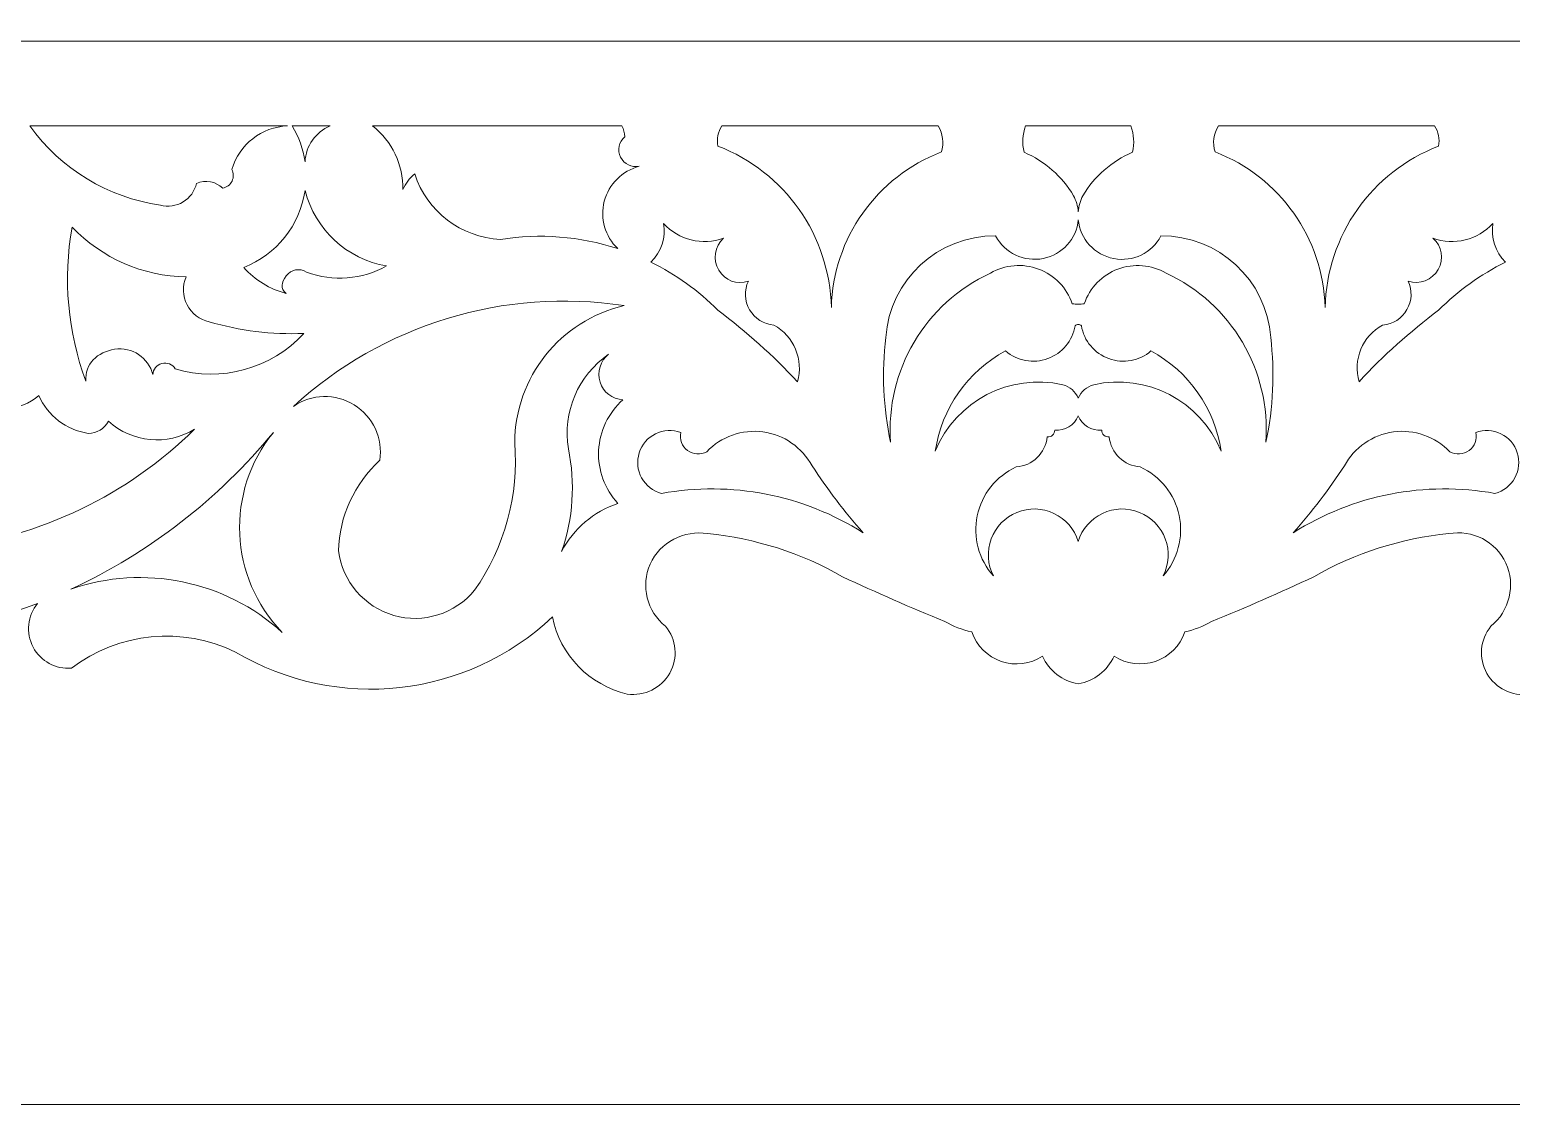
# Model space of a CAD drawing. Header units: millimetres. Extents: x 4330 to 4574, y 4046 to 4299.
# Drawn here: x 4380.7 to 4453.2, y 4045.5 to 4098.1 of the extents above; entities that cross this region are included whole.
import ezdxf

# ---------------------------------------------------------------- set-up
doc = ezdxf.new("R2010")
doc.units = ezdxf.units.MM
doc.header["$MEASUREMENT"] = 0
doc.layers.add('Layer 1', color=18, linetype='Continuous', true_color=0x000000)

msp = doc.modelspace()

# ---------------------------------------------------------------- linework, layer by layer
at = {"layer": 'Layer 1', "lineweight": 9}
for points, knots in [([(4330.04, 4167.536), (4330.04, 4167.536), (4574.04, 4167.536), (4574.04, 4167.536), (4574.04, 4167.536), (4574.04, 4045.536), (4574.04, 4045.536), (4574.04, 4045.536), (4330.04, 4045.536), (4330.04, 4045.536), (4330.04, 4045.536), (4330.04, 4167.536), (4330.04, 4167.536)], [0, 0, 0, 0, 0.25, 0.25, 0.25, 0.5, 0.5, 0.5, 0.75, 0.75, 0.75, 1, 1, 1, 1]), ([(4457.763, 4069.391), (4461.968, 4065.424), (4468.285, 4064.72), (4473.255, 4067.672), (4475.863, 4068.947), (4478.97, 4068.643), (4481.283, 4066.889), (4482.064, 4066.824), (4482.807, 4067.234), (4483.168, 4067.929), (4483.529, 4068.624), (4483.446, 4069.457), (4482.944, 4070.058), (4486.326, 4068.74), (4489.931, 4068.088), (4493.561, 4068.14), (4495.032, 4068.478), (4496.576, 4068.054), (4497.67, 4067.013), (4498.262, 4067.533), (4498.388, 4068.405), (4497.966, 4069.07), (4499.222, 4068.453), (4500.31, 4067.54), (4501.134, 4066.409), (4501.626, 4067.389), (4501.624, 4068.543), (4501.129, 4069.521), (4500.634, 4070.499), (4499.713, 4071.182), (4498.632, 4071.366), (4499.748, 4071.322), (4500.844, 4071.059), (4501.859, 4070.594), (4502.225, 4070.195), (4502.8, 4070.067), (4503.3, 4070.274), (4503.8, 4070.48), (4504.118, 4070.965), (4504.095, 4071.506), (4504.977, 4070.17), (4504.836, 4068.404), (4503.756, 4067.223), (4504.976, 4067.47), (4505.971, 4068.348), (4506.369, 4069.528), (4506.767, 4070.707), (4506.515, 4071.999), (4505.695, 4072.935), (4506.279, 4072.43), (4506.778, 4071.833), (4507.171, 4071.169), (4507.998, 4071.718), (4508.461, 4072.673), (4508.38, 4073.663), (4508.288, 4074.578), (4508.5, 4075.498), (4508.984, 4076.279), (4508.979, 4075.394), (4509.449, 4074.575), (4510.216, 4074.133), (4509.565, 4073.341), (4509.627, 4072.183), (4510.358, 4071.464), (4511.09, 4070.746), (4512.059, 4070.562), (4512.839, 4071.228), (4512.673, 4071.091), (4512.574, 4070.889), (4512.568, 4070.673), (4512.561, 4070.458), (4512.646, 4070.252), (4512.803, 4070.104), (4512.96, 4069.957), (4513.173, 4069.884), (4513.387, 4069.904), (4513.602, 4069.925), (4513.796, 4070.035), (4513.923, 4070.209), (4515.894, 4071.262), (4518.15, 4071.663), (4520.364, 4071.355), (4522.816, 4071.158), (4525.244, 4071.936), (4527.125, 4073.521), (4527.491, 4072.253), (4528.765, 4071.477), (4530.058, 4071.738), (4530.058, 4071.738), (4532.04, 4071.738), (4532.04, 4071.738), (4532.04, 4071.738), (4532.04, 4097.578), (4532.04, 4097.578), (4532.04, 4097.578), (4432.04, 4097.578), (4432.04, 4097.578), (4432.04, 4097.578), (4332.04, 4097.578), (4332.04, 4097.578), (4332.04, 4097.578), (4332.04, 4071.738), (4332.04, 4071.738), (4332.04, 4071.738), (4334.021, 4071.738), (4334.021, 4071.738), (4335.315, 4071.479), (4336.59, 4072.253), (4336.955, 4073.521), (4338.835, 4071.936), (4341.263, 4071.158), (4343.715, 4071.355), (4345.929, 4071.664), (4348.185, 4071.262), (4350.156, 4070.209), (4350.283, 4070.035), (4350.479, 4069.924), (4350.693, 4069.904), (4350.907, 4069.884), (4351.119, 4069.957), (4351.276, 4070.104), (4351.433, 4070.252), (4351.518, 4070.46), (4351.511, 4070.675), (4351.504, 4070.89), (4351.406, 4071.091), (4351.241, 4071.228), (4352.095, 4070.661), (4353.241, 4070.84), (4353.881, 4071.642), (4354.521, 4072.443), (4354.605, 4073.425), (4353.863, 4074.133), (4354.63, 4074.575), (4355.1, 4075.394), (4355.095, 4076.279), (4355.579, 4075.498), (4355.791, 4074.578), (4355.699, 4073.663), (4355.618, 4072.673), (4356.081, 4071.718), (4356.908, 4071.169), (4357.302, 4071.833), (4357.8, 4072.43), (4358.384, 4072.935), (4357.567, 4071.996), (4357.312, 4070.693), (4357.714, 4069.515), (4358.117, 4068.338), (4359.103, 4067.466), (4360.323, 4067.223), (4359.242, 4068.403), (4359.103, 4070.169), (4359.984, 4071.506), (4359.966, 4070.965), (4360.288, 4070.471), (4360.79, 4070.269), (4361.292, 4070.067), (4361.858, 4070.192), (4362.22, 4070.594), (4363.235, 4071.059), (4364.331, 4071.322), (4365.447, 4071.366), (4364.367, 4071.18), (4363.439, 4070.493), (4362.946, 4069.514), (4362.454, 4068.535), (4362.451, 4067.388), (4362.945, 4066.409), (4363.77, 4067.54), (4364.857, 4068.453), (4366.113, 4069.07), (4365.692, 4068.404), (4365.817, 4067.532), (4366.409, 4067.013), (4367.502, 4068.054), (4369.047, 4068.477), (4370.518, 4068.14), (4374.148, 4068.089), (4377.753, 4068.74), (4381.135, 4070.058), (4380.638, 4069.453), (4380.552, 4068.609), (4380.918, 4067.917), (4381.284, 4067.224), (4382.016, 4066.819), (4382.796, 4066.889), (4385.108, 4068.644), (4388.216, 4068.946), (4390.824, 4067.672), (4395.797, 4064.723), (4402.114, 4065.421), (4406.316, 4069.391), (4406.694, 4067.524), (4408.126, 4066.05), (4409.982, 4065.621), (4410.819, 4065.499), (4411.645, 4065.907), (4412.057, 4066.645), (4412.47, 4067.384), (4412.394, 4068.287), (4411.851, 4068.935), (4410.937, 4069.662), (4410.629, 4070.915), (4411.102, 4071.983), (4411.575, 4073.051), (4412.758, 4073.657), (4413.911, 4073.469), (4416.237, 4073.244), (4418.49, 4072.525), (4420.516, 4071.362), (4422.163, 4070.585), (4423.831, 4069.855), (4425.52, 4069.175), (4425.926, 4068.934), (4426.368, 4068.76), (4426.829, 4068.659), (4427.061, 4067.982), (4427.594, 4067.45), (4428.272, 4067.219), (4428.95, 4066.988), (4429.692, 4067.08), (4430.29, 4067.474), (4430.609, 4066.758), (4431.266, 4066.251), (4432.04, 4066.124), (4432.813, 4066.251), (4433.471, 4066.758), (4433.789, 4067.474), (4434.388, 4067.081), (4435.135, 4066.988), (4435.812, 4067.22), (4436.489, 4067.453), (4437.019, 4067.981), (4437.25, 4068.659), (4437.711, 4068.76), (4438.153, 4068.934), (4438.559, 4069.175), (4440.248, 4069.855), (4441.916, 4070.585), (4443.563, 4071.362), (4445.589, 4072.525), (4447.842, 4073.244), (4450.168, 4073.469), (4451.317, 4073.679), (4452.463, 4073.087), (4452.957, 4072.028), (4453.45, 4070.969), (4453.128, 4069.68), (4452.228, 4068.935), (4451.69, 4068.282), (4451.612, 4067.365), (4452.03, 4066.63), (4452.449, 4065.895), (4453.261, 4065.492), (4454.097, 4065.621), (4455.953, 4066.051), (4457.387, 4067.523), (4457.763, 4069.391)], [0, 0, 0, 0, 0.011628, 0.011628, 0.011628, 0.023256, 0.023256, 0.023256, 0.034884, 0.034884, 0.034884, 0.046512, 0.046512, 0.046512, 0.05814, 0.05814, 0.05814, 0.069767, 0.069767, 0.069767, 0.081395, 0.081395, 0.081395, 0.093023, 0.093023, 0.093023, 0.104651, 0.104651, 0.104651, 0.116279, 0.116279, 0.116279, 0.127907, 0.127907, 0.127907, 0.139535, 0.139535, 0.139535, 0.151163, 0.151163, 0.151163, 0.162791, 0.162791, 0.162791, 0.174419, 0.174419, 0.174419, 0.186047, 0.186047, 0.186047, 0.197674, 0.197674, 0.197674, 0.209302, 0.209302, 0.209302, 0.22093, 0.22093, 0.22093, 0.232558, 0.232558, 0.232558, 0.244186, 0.244186, 0.244186, 0.255814, 0.255814, 0.255814, 0.267442, 0.267442, 0.267442, 0.27907, 0.27907, 0.27907, 0.290698, 0.290698, 0.290698, 0.302326, 0.302326, 0.302326, 0.313953, 0.313953, 0.313953, 0.325581, 0.325581, 0.325581, 0.337209, 0.337209, 0.337209, 0.348837, 0.348837, 0.348837, 0.360465, 0.360465, 0.360465, 0.372093, 0.372093, 0.372093, 0.383721, 0.383721, 0.383721, 0.395349, 0.395349, 0.395349, 0.406977, 0.406977, 0.406977, 0.418605, 0.418605, 0.418605, 0.430233, 0.430233, 0.430233, 0.44186, 0.44186, 0.44186, 0.453488, 0.453488, 0.453488, 0.465116, 0.465116, 0.465116, 0.476744, 0.476744, 0.476744, 0.488372, 0.488372, 0.488372, 0.5, 0.5, 0.5, 0.511628, 0.511628, 0.511628, 0.523256, 0.523256, 0.523256, 0.534884, 0.534884, 0.534884, 0.546512, 0.546512, 0.546512, 0.55814, 0.55814, 0.55814, 0.569767, 0.569767, 0.569767, 0.581395, 0.581395, 0.581395, 0.593023, 0.593023, 0.593023, 0.604651, 0.604651, 0.604651, 0.616279, 0.616279, 0.616279, 0.627907, 0.627907, 0.627907, 0.639535, 0.639535, 0.639535, 0.651163, 0.651163, 0.651163, 0.662791, 0.662791, 0.662791, 0.674419, 0.674419, 0.674419, 0.686047, 0.686047, 0.686047, 0.697674, 0.697674, 0.697674, 0.709302, 0.709302, 0.709302, 0.72093, 0.72093, 0.72093, 0.732558, 0.732558, 0.732558, 0.744186, 0.744186, 0.744186, 0.755814, 0.755814, 0.755814, 0.767442, 0.767442, 0.767442, 0.77907, 0.77907, 0.77907, 0.790698, 0.790698, 0.790698, 0.802326, 0.802326, 0.802326, 0.813953, 0.813953, 0.813953, 0.825581, 0.825581, 0.825581, 0.837209, 0.837209, 0.837209, 0.848837, 0.848837, 0.848837, 0.860465, 0.860465, 0.860465, 0.872093, 0.872093, 0.872093, 0.883721, 0.883721, 0.883721, 0.895349, 0.895349, 0.895349, 0.906977, 0.906977, 0.906977, 0.918605, 0.918605, 0.918605, 0.930233, 0.930233, 0.930233, 0.94186, 0.94186, 0.94186, 0.953488, 0.953488, 0.953488, 0.965116, 0.965116, 0.965116, 0.976744, 0.976744, 0.976744, 0.988372, 0.988372, 0.988372, 1, 1, 1, 1]), ([(4387.142, 4089.551), (4384.575, 4089.915), (4382.268, 4091.315), (4380.759, 4093.424), (4380.759, 4093.424), (4393.364, 4093.424), (4393.364, 4093.424), (4392.093, 4093.374), (4390.997, 4092.52), (4390.64, 4091.3), (4390.732, 4091.121), (4390.735, 4090.908), (4390.647, 4090.727), (4390.559, 4090.545), (4390.39, 4090.415), (4390.192, 4090.376), (4389.854, 4090.712), (4389.345, 4090.806), (4388.91, 4090.613), (4388.825, 4090.233), (4388.588, 4089.905), (4388.254, 4089.704), (4387.92, 4089.503), (4387.517, 4089.449), (4387.142, 4089.551)], [0, 0, 0, 0, 0.125, 0.125, 0.125, 0.25, 0.25, 0.25, 0.375, 0.375, 0.375, 0.5, 0.5, 0.5, 0.625, 0.625, 0.625, 0.75, 0.75, 0.75, 0.875, 0.875, 0.875, 1, 1, 1, 1]), ([(4394.217, 4091.674), (4394.125, 4092.293), (4393.915, 4092.887), (4393.596, 4093.424), (4393.596, 4093.424), (4395.45, 4093.424), (4395.45, 4093.424), (4394.739, 4093.123), (4394.261, 4092.445), (4394.217, 4091.674)], [0, 0, 0, 0, 0.333333, 0.333333, 0.333333, 0.666667, 0.666667, 0.666667, 1, 1, 1, 1]), ([(4409.514, 4087.42), (4407.665, 4088.023), (4405.699, 4088.178), (4403.779, 4087.871), (4401.851, 4087.963), (4400.18, 4089.24), (4399.583, 4091.075), (4399.327, 4090.873), (4399.128, 4090.608), (4399.004, 4090.306), (4399.022, 4091.519), (4398.477, 4092.671), (4397.526, 4093.424), (4397.526, 4093.424), (4409.72, 4093.424), (4409.72, 4093.424), (4409.8, 4093.26), (4409.846, 4093.081), (4409.857, 4092.899), (4409.568, 4092.649), (4409.486, 4092.235), (4409.657, 4091.894), (4409.829, 4091.553), (4410.194, 4091.368), (4410.567, 4091.451), (4409.729, 4091.232), (4409.075, 4090.577), (4408.858, 4089.739), (4408.641, 4088.901), (4408.888, 4088.018), (4409.514, 4087.42)], [0, 0, 0, 0, 0.1, 0.1, 0.1, 0.2, 0.2, 0.2, 0.3, 0.3, 0.3, 0.4, 0.4, 0.4, 0.5, 0.5, 0.5, 0.6, 0.6, 0.6, 0.7, 0.7, 0.7, 0.8, 0.8, 0.8, 0.9, 0.9, 0.9, 1, 1, 1, 1]), ([(4419.962, 4084.543), (4419.881, 4088.058), (4417.691, 4091.175), (4414.41, 4092.438), (4414.35, 4092.78), (4414.421, 4093.132), (4414.608, 4093.424), (4414.608, 4093.424), (4425.18, 4093.424), (4425.18, 4093.424), (4425.422, 4093.045), (4425.483, 4092.578), (4425.345, 4092.149), (4422.178, 4090.932), (4420.055, 4087.935), (4419.962, 4084.543)], [0, 0, 0, 0, 0.2, 0.2, 0.2, 0.4, 0.4, 0.4, 0.6, 0.6, 0.6, 0.8, 0.8, 0.8, 1, 1, 1, 1]), ([(4432.04, 4089.223), (4432.015, 4089.498), (4431.937, 4089.766), (4431.811, 4090.011), (4431.249, 4090.958), (4430.402, 4091.702), (4429.39, 4092.135), (4429.285, 4092.562), (4429.312, 4093.012), (4429.466, 4093.424), (4429.466, 4093.424), (4432.04, 4093.424), (4432.04, 4093.424), (4432.04, 4093.424), (4434.613, 4093.424), (4434.613, 4093.424), (4434.767, 4093.012), (4434.794, 4092.562), (4434.689, 4092.135), (4433.677, 4091.702), (4432.83, 4090.958), (4432.268, 4090.011), (4432.142, 4089.766), (4432.064, 4089.498), (4432.04, 4089.223)], [0, 0, 0, 0, 0.125, 0.125, 0.125, 0.25, 0.25, 0.25, 0.375, 0.375, 0.375, 0.5, 0.5, 0.5, 0.625, 0.625, 0.625, 0.75, 0.75, 0.75, 0.875, 0.875, 0.875, 1, 1, 1, 1]), ([(4444.117, 4084.543), (4444.022, 4087.935), (4441.901, 4090.934), (4438.734, 4092.149), (4438.596, 4092.578), (4438.657, 4093.045), (4438.9, 4093.424), (4438.9, 4093.424), (4449.471, 4093.424), (4449.471, 4093.424), (4449.659, 4093.132), (4449.729, 4092.78), (4449.669, 4092.438), (4446.389, 4091.173), (4444.196, 4088.058), (4444.117, 4084.543)], [0, 0, 0, 0, 0.2, 0.2, 0.2, 0.4, 0.4, 0.4, 0.6, 0.6, 0.6, 0.8, 0.8, 0.8, 1, 1, 1, 1]), ([(4393.296, 4085.226), (4392.495, 4085.435), (4391.774, 4085.876), (4391.222, 4086.493), (4392.823, 4087.125), (4393.965, 4088.562), (4394.217, 4090.265), (4394.704, 4088.354), (4396.265, 4086.907), (4398.207, 4086.57), (4397.012, 4085.901), (4395.582, 4085.791), (4394.297, 4086.268), (4393.968, 4086.485), (4393.527, 4086.404), (4393.296, 4086.084), (4393.066, 4085.764), (4392.986, 4085.469), (4393.296, 4085.226)], [0, 0, 0, 0, 0.166667, 0.166667, 0.166667, 0.333333, 0.333333, 0.333333, 0.5, 0.5, 0.5, 0.666667, 0.666667, 0.666667, 0.833333, 0.833333, 0.833333, 1, 1, 1, 1]), ([(4418.306, 4080.902), (4417.118, 4082.185), (4415.814, 4083.357), (4414.412, 4084.401), (4413.459, 4085.362), (4412.353, 4086.158), (4411.14, 4086.757), (4411.643, 4087.252), (4411.873, 4087.96), (4411.755, 4088.656), (4412.497, 4087.841), (4413.655, 4087.552), (4414.692, 4087.925), (4414.247, 4087.53), (4414.147, 4086.874), (4414.455, 4086.364), (4414.762, 4085.855), (4415.348, 4085.623), (4415.905, 4085.833), (4415.693, 4085.384), (4415.715, 4084.859), (4415.964, 4084.429), (4416.213, 4083.999), (4416.654, 4083.719), (4417.149, 4083.679), (4418.135, 4083.137), (4418.615, 4081.984), (4418.306, 4080.902)], [0, 0, 0, 0, 0.111111, 0.111111, 0.111111, 0.222222, 0.222222, 0.222222, 0.333333, 0.333333, 0.333333, 0.444444, 0.444444, 0.444444, 0.555556, 0.555556, 0.555556, 0.666667, 0.666667, 0.666667, 0.777778, 0.777778, 0.777778, 0.888889, 0.888889, 0.888889, 1, 1, 1, 1]), ([(4441.218, 4077.943), (4441.468, 4081.451), (4439.527, 4084.746), (4436.334, 4086.222), (4435.618, 4086.637), (4434.753, 4086.709), (4433.977, 4086.418), (4433.202, 4086.126), (4432.6, 4085.508), (4432.334, 4084.723), (4432.236, 4084.709), (4432.138, 4084.704), (4432.04, 4084.708), (4431.941, 4084.704), (4431.843, 4084.709), (4431.745, 4084.723), (4431.478, 4085.507), (4430.873, 4086.13), (4430.097, 4086.419), (4429.321, 4086.709), (4428.461, 4086.638), (4427.745, 4086.222), (4424.553, 4084.744), (4422.609, 4081.451), (4422.861, 4077.943), (4422.498, 4079.629), (4422.419, 4081.365), (4422.627, 4083.077), (4422.821, 4085.89), (4425.178, 4088.066), (4427.997, 4088.044), (4428.443, 4087.198), (4429.392, 4086.748), (4430.329, 4086.939), (4431.265, 4087.129), (4431.96, 4087.884), (4432.04, 4088.836), (4432.133, 4087.885), (4432.842, 4087.11), (4433.781, 4086.933), (4434.72, 4086.756), (4435.649, 4087.192), (4436.082, 4088.044), (4438.902, 4088.069), (4441.255, 4085.89), (4441.452, 4083.077), (4441.66, 4081.365), (4441.581, 4079.629), (4441.218, 4077.943)], [0, 0, 0, 0, 0.0625, 0.0625, 0.0625, 0.125, 0.125, 0.125, 0.1875, 0.1875, 0.1875, 0.25, 0.25, 0.25, 0.3125, 0.3125, 0.3125, 0.375, 0.375, 0.375, 0.4375, 0.4375, 0.4375, 0.5, 0.5, 0.5, 0.5625, 0.5625, 0.5625, 0.625, 0.625, 0.625, 0.6875, 0.6875, 0.6875, 0.75, 0.75, 0.75, 0.8125, 0.8125, 0.8125, 0.875, 0.875, 0.875, 0.9375, 0.9375, 0.9375, 1, 1, 1, 1]), ([(4445.773, 4080.902), (4445.464, 4081.984), (4445.945, 4083.137), (4446.93, 4083.679), (4447.425, 4083.72), (4447.869, 4084.002), (4448.117, 4084.432), (4448.365, 4084.863), (4448.388, 4085.384), (4448.174, 4085.833), (4448.738, 4085.643), (4449.357, 4085.882), (4449.646, 4086.402), (4449.936, 4086.922), (4449.846, 4087.546), (4449.387, 4087.925), (4450.425, 4087.553), (4451.583, 4087.841), (4452.324, 4088.656), (4452.207, 4087.96), (4452.436, 4087.252), (4452.939, 4086.757), (4451.726, 4086.158), (4450.62, 4085.362), (4449.667, 4084.401), (4448.265, 4083.357), (4446.961, 4082.186), (4445.773, 4080.902)], [0, 0, 0, 0, 0.111111, 0.111111, 0.111111, 0.222222, 0.222222, 0.222222, 0.333333, 0.333333, 0.333333, 0.444444, 0.444444, 0.444444, 0.555556, 0.555556, 0.555556, 0.666667, 0.666667, 0.666667, 0.777778, 0.777778, 0.777778, 0.888889, 0.888889, 0.888889, 1, 1, 1, 1]), ([(4383.493, 4080.929), (4382.608, 4083.338), (4382.376, 4085.941), (4382.821, 4088.469), (4384.284, 4086.949), (4386.289, 4086.072), (4388.399, 4086.032), (4388.209, 4085.593), (4388.227, 4085.092), (4388.447, 4084.668), (4388.667, 4084.244), (4389.063, 4083.941), (4389.531, 4083.843), (4391.03, 4083.396), (4392.593, 4083.202), (4394.157, 4083.269), (4392.567, 4081.535), (4390.123, 4080.862), (4387.87, 4081.536), (4387.732, 4081.758), (4387.466, 4081.864), (4387.214, 4081.797), (4386.962, 4081.73), (4386.784, 4081.513), (4386.775, 4081.252), (4386.565, 4082.086), (4385.755, 4082.623), (4384.906, 4082.493), (4384.056, 4082.363), (4383.444, 4081.787), (4383.493, 4080.929)], [0, 0, 0, 0, 0.1, 0.1, 0.1, 0.2, 0.2, 0.2, 0.3, 0.3, 0.3, 0.4, 0.4, 0.4, 0.5, 0.5, 0.5, 0.6, 0.6, 0.6, 0.7, 0.7, 0.7, 0.8, 0.8, 0.8, 0.9, 0.9, 0.9, 1, 1, 1, 1]), ([(4402.513, 4070.703), (4401.559, 4069.541), (4400.007, 4069.056), (4398.561, 4069.468), (4397.115, 4069.88), (4396.048, 4071.136), (4395.85, 4072.626), (4395.9, 4074.316), (4396.63, 4075.915), (4397.874, 4077.059), (4398.039, 4078.132), (4397.547, 4079.2), (4396.624, 4079.772), (4395.701, 4080.345), (4394.542, 4080.321), (4393.654, 4079.696), (4398.015, 4083.709), (4403.968, 4085.523), (4409.827, 4084.631), (4406.703, 4083.899), (4404.49, 4081.125), (4404.475, 4077.916), (4404.68, 4075.358), (4403.986, 4072.806), (4402.513, 4070.703)], [0, 0, 0, 0, 0.125, 0.125, 0.125, 0.25, 0.25, 0.25, 0.375, 0.375, 0.375, 0.5, 0.5, 0.5, 0.625, 0.625, 0.625, 0.75, 0.75, 0.75, 0.875, 0.875, 0.875, 1, 1, 1, 1]), ([(4425.046, 4077.513), (4425.356, 4079.595), (4426.63, 4081.41), (4428.482, 4082.411), (4429.052, 4081.923), (4429.842, 4081.78), (4430.548, 4082.038), (4431.253, 4082.295), (4431.764, 4082.905), (4431.886, 4083.646), (4431.927, 4083.686), (4431.982, 4083.709), (4432.04, 4083.709), (4432.097, 4083.709), (4432.152, 4083.686), (4432.193, 4083.646), (4432.318, 4082.906), (4432.832, 4082.29), (4433.539, 4082.035), (4434.246, 4081.78), (4435.029, 4081.921), (4435.597, 4082.411), (4437.449, 4081.411), (4438.723, 4079.595), (4439.033, 4077.513), (4438.016, 4079.967), (4435.387, 4081.337), (4432.794, 4080.759), (4432.453, 4080.668), (4432.175, 4080.424), (4432.04, 4080.099), (4431.904, 4080.424), (4431.626, 4080.668), (4431.285, 4080.759), (4428.692, 4081.335), (4426.061, 4079.968), (4425.046, 4077.513)], [0, 0, 0, 0, 0.083333, 0.083333, 0.083333, 0.166667, 0.166667, 0.166667, 0.25, 0.25, 0.25, 0.333333, 0.333333, 0.333333, 0.416667, 0.416667, 0.416667, 0.5, 0.5, 0.5, 0.583333, 0.583333, 0.583333, 0.666667, 0.666667, 0.666667, 0.75, 0.75, 0.75, 0.833333, 0.833333, 0.833333, 0.916667, 0.916667, 0.916667, 1, 1, 1, 1]), ([(4406.771, 4072.596), (4407.331, 4074.212), (4407.444, 4075.948), (4407.098, 4077.623), (4406.807, 4079.415), (4407.575, 4081.216), (4409.069, 4082.248), (4408.659, 4081.926), (4408.493, 4081.383), (4408.651, 4080.887), (4408.809, 4080.39), (4409.248, 4080.045), (4409.768, 4080.019), (4409.054, 4079.384), (4408.626, 4078.488), (4408.58, 4077.534), (4408.535, 4076.58), (4408.872, 4075.651), (4409.523, 4074.951), (4408.336, 4074.55), (4407.35, 4073.707), (4406.771, 4072.596)], [0, 0, 0, 0, 0.142857, 0.142857, 0.142857, 0.285714, 0.285714, 0.285714, 0.428571, 0.428571, 0.428571, 0.571429, 0.571429, 0.571429, 0.714286, 0.714286, 0.714286, 0.857143, 0.857143, 0.857143, 1, 1, 1, 1]), ([(4376.738, 4072.766), (4375.788, 4072.722), (4374.903, 4073.247), (4374.486, 4074.101), (4374.068, 4074.955), (4374.207, 4075.987), (4374.825, 4076.71), (4375.072, 4076.983), (4375.175, 4077.358), (4375.103, 4077.719), (4375.03, 4078.08), (4374.792, 4078.384), (4374.458, 4078.54), (4375.365, 4079.324), (4376.715, 4079.308), (4377.604, 4078.504), (4378.094, 4078.979), (4378.286, 4079.682), (4378.104, 4080.34), (4378.929, 4079.46), (4380.307, 4079.411), (4381.191, 4080.231), (4381.629, 4079.239), (4382.542, 4078.541), (4383.614, 4078.379), (4384.028, 4078.377), (4384.409, 4078.605), (4384.602, 4078.97), (4385.767, 4077.924), (4387.477, 4077.764), (4388.815, 4078.577), (4385.542, 4075.361), (4381.294, 4073.317), (4376.738, 4072.766)], [0, 0, 0, 0, 0.090909, 0.090909, 0.090909, 0.181818, 0.181818, 0.181818, 0.272727, 0.272727, 0.272727, 0.363636, 0.363636, 0.363636, 0.454545, 0.454545, 0.454545, 0.545455, 0.545455, 0.545455, 0.636364, 0.636364, 0.636364, 0.727273, 0.727273, 0.727273, 0.818182, 0.818182, 0.818182, 0.909091, 0.909091, 0.909091, 1, 1, 1, 1]), ([(4436.191, 4071.401), (4436.479, 4071.963), (4436.518, 4072.62), (4436.298, 4073.212), (4436.078, 4073.803), (4435.622, 4074.274), (4435.038, 4074.512), (4434.453, 4074.749), (4433.795, 4074.73), (4433.225, 4074.46), (4432.654, 4074.189), (4432.225, 4073.694), (4432.04, 4073.091), (4431.853, 4073.694), (4431.422, 4074.191), (4430.851, 4074.461), (4430.281, 4074.731), (4429.626, 4074.75), (4429.042, 4074.512), (4428.457, 4074.273), (4427.999, 4073.8), (4427.78, 4073.208), (4427.561, 4072.616), (4427.599, 4071.963), (4427.888, 4071.401), (4427.173, 4072.202), (4426.881, 4073.295), (4427.1, 4074.346), (4427.318, 4075.397), (4428.03, 4076.285), (4429.005, 4076.735), (4429.8, 4076.792), (4430.44, 4077.409), (4430.526, 4078.201), (4430.62, 4078.192), (4430.713, 4078.224), (4430.783, 4078.287), (4430.853, 4078.351), (4430.893, 4078.441), (4430.892, 4078.535), (4431.386, 4078.491), (4431.85, 4078.772), (4432.04, 4079.229), (4432.23, 4078.772), (4432.694, 4078.491), (4433.187, 4078.535), (4433.187, 4078.441), (4433.227, 4078.351), (4433.296, 4078.287), (4433.366, 4078.223), (4433.459, 4078.192), (4433.553, 4078.201), (4433.64, 4077.409), (4434.279, 4076.792), (4435.074, 4076.735), (4436.05, 4076.288), (4436.757, 4075.404), (4436.978, 4074.354), (4437.199, 4073.303), (4436.904, 4072.204), (4436.191, 4071.401)], [0, 0, 0, 0, 0.05, 0.05, 0.05, 0.1, 0.1, 0.1, 0.15, 0.15, 0.15, 0.2, 0.2, 0.2, 0.25, 0.25, 0.25, 0.3, 0.3, 0.3, 0.35, 0.35, 0.35, 0.4, 0.4, 0.4, 0.45, 0.45, 0.45, 0.5, 0.5, 0.5, 0.55, 0.55, 0.55, 0.6, 0.6, 0.6, 0.65, 0.65, 0.65, 0.7, 0.7, 0.7, 0.75, 0.75, 0.75, 0.8, 0.8, 0.8, 0.85, 0.85, 0.85, 0.9, 0.9, 0.9, 0.95, 0.95, 0.95, 1, 1, 1, 1]), ([(4393.102, 4068.639), (4390.3, 4071.178), (4386.341, 4071.989), (4382.767, 4070.753), (4386.602, 4072.534), (4389.986, 4075.154), (4392.668, 4078.423), (4390.314, 4075.52), (4390.498, 4071.32), (4393.102, 4068.639)], [0, 0, 0, 0, 0.333333, 0.333333, 0.333333, 0.666667, 0.666667, 0.666667, 1, 1, 1, 1]), ([(4421.523, 4073.51), (4418.591, 4075.369), (4415.071, 4076.058), (4411.655, 4075.438), (4411.242, 4075.547), (4410.891, 4075.821), (4410.684, 4076.195), (4410.478, 4076.57), (4410.434, 4077.015), (4410.563, 4077.423), (4410.691, 4077.831), (4410.981, 4078.168), (4411.365, 4078.357), (4411.748, 4078.546), (4412.195, 4078.569), (4412.596, 4078.422), (4412.521, 4078.087), (4412.65, 4077.739), (4412.926, 4077.536), (4413.203, 4077.333), (4413.568, 4077.31), (4413.865, 4077.481), (4414.574, 4078.226), (4415.597, 4078.586), (4416.616, 4078.45), (4417.636, 4078.313), (4418.532, 4077.691), (4419.021, 4076.787), (4419.774, 4075.635), (4420.61, 4074.539), (4421.523, 4073.51)], [0, 0, 0, 0, 0.1, 0.1, 0.1, 0.2, 0.2, 0.2, 0.3, 0.3, 0.3, 0.4, 0.4, 0.4, 0.5, 0.5, 0.5, 0.6, 0.6, 0.6, 0.7, 0.7, 0.7, 0.8, 0.8, 0.8, 0.9, 0.9, 0.9, 1, 1, 1, 1]), ([(4442.557, 4073.51), (4443.469, 4074.539), (4444.305, 4075.635), (4445.058, 4076.787), (4445.545, 4077.692), (4446.436, 4078.31), (4447.455, 4078.449), (4448.474, 4078.587), (4449.503, 4078.224), (4450.214, 4077.481), (4450.512, 4077.312), (4450.882, 4077.334), (4451.157, 4077.539), (4451.432, 4077.745), (4451.561, 4078.088), (4451.483, 4078.422), (4451.884, 4078.569), (4452.328, 4078.546), (4452.712, 4078.358), (4453.096, 4078.17), (4453.387, 4077.831), (4453.516, 4077.423), (4453.645, 4077.015), (4453.602, 4076.572), (4453.396, 4076.197), (4453.19, 4075.823), (4452.837, 4075.548), (4452.424, 4075.438), (4449.008, 4076.057), (4445.487, 4075.37), (4442.557, 4073.51)], [0, 0, 0, 0, 0.1, 0.1, 0.1, 0.2, 0.2, 0.2, 0.3, 0.3, 0.3, 0.4, 0.4, 0.4, 0.5, 0.5, 0.5, 0.6, 0.6, 0.6, 0.7, 0.7, 0.7, 0.8, 0.8, 0.8, 0.9, 0.9, 0.9, 1, 1, 1, 1])]:
    msp.add_open_spline(points, degree=3, knots=knots, dxfattribs=at)

doc.saveas('drawing.dxf')
